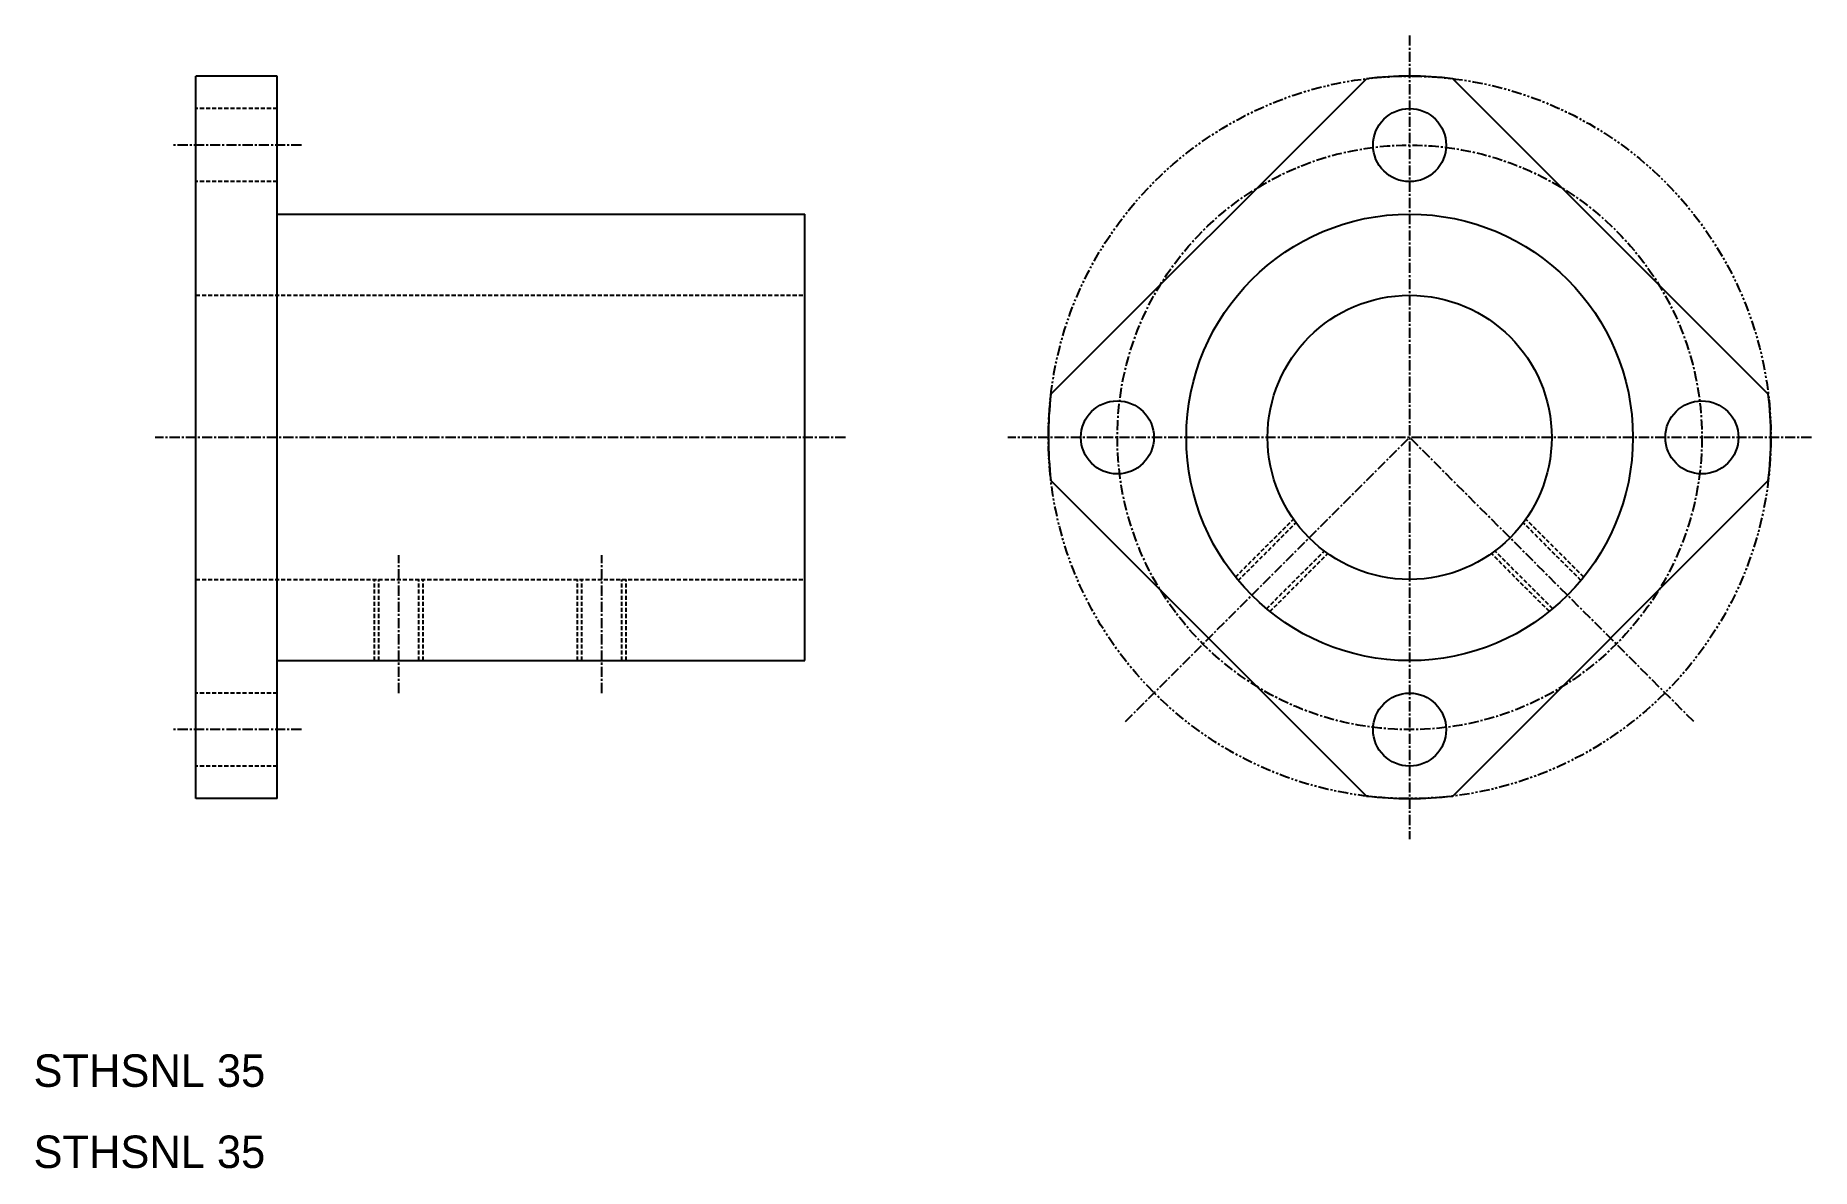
# Model space of a CAD drawing. Extents: x 10 to 229, y 10 to 150.
import ezdxf

# ---------------------------------------------------------------- set-up
doc = ezdxf.new("R2010")
doc.units = 0
for name, pattern in [('CENTER', [2, 1.25, -0.25, 0.25, -0.25]), ('DASHED', [0.75, 0.5, -0.25]), ('PHANTOM', [2.5, 1.25, -0.25, 0.25, -0.25, 0.25, -0.25])]:
    doc.linetypes.add(name, pattern=pattern)
doc.layers.get('0').update_dxf_attribs({"linetype": 'CONTINUOUS'})
doc.layers.add('CENTER', color=1, linetype='CENTER')

msp = doc.modelspace()

# ---------------------------------------------------------------- linework, layer by layer
at = {"color": 7, "linetype": 'CONTINUOUS'}
for p, q in [((30, 55.5), (30, 144.5)), ((40, 144.5), (30, 144.5)), ((40, 55.5), (40, 144.5)), ((135.32, 105.32), (174.18, 144.18)), ((223.68, 105.32), (184.82, 144.18)), ((40, 127.5), (105, 127.5)), ((105, 72.5), (105, 127.5)), ((174.18, 55.82), (135.32, 94.68)), ((184.82, 55.82), (223.68, 94.68)), ((40, 72.5), (105, 72.5)), ((40, 55.5), (30, 55.5))]:
    msp.add_line(p, q, dxfattribs=at)
at = {"color": 3, "linetype": 'DASHED'}
for p, q in [((40, 140.5), (30, 140.5)), ((40, 131.5), (30, 131.5)), ((30, 117.5), (105, 117.5)), ((158.05, 82.79), (165.19, 89.93)), ((200.95, 82.79), (193.81, 89.93)), ((158.39, 82.37), (165.51, 89.49)), ((200.61, 82.37), (193.49, 89.49)), ((161.87, 78.89), (168.99, 86.01)), ((162.29, 78.55), (169.43, 85.69)), ((196.71, 78.55), (189.57, 85.69)), ((197.13, 78.89), (190.01, 86.01)), ((30, 82.5), (105, 82.5)), ((52, 72.5), (52, 82.5)), ((52.54, 72.5), (52.54, 82.5)), ((57.46, 72.5), (57.46, 82.5)), ((58, 72.5), (58, 82.5)), ((77, 72.5), (77, 82.5)), ((77.54, 72.5), (77.54, 82.5)), ((82.46, 72.5), (82.46, 82.5)), ((83, 72.5), (83, 82.5)), ((40, 68.5), (30, 68.5)), ((40, 59.5), (30, 59.5))]:
    msp.add_line(p, q, dxfattribs=at)
at = {"color": 3, "linetype": 'PHANTOM'}
msp.add_circle((179.5, 100), 44.5, dxfattribs=at)
at = {"color": 7, "linetype": 'CONTINUOUS'}
for centre, radius in [((179.5, 136), 4.5), ((179.5, 100), 27.5), ((179.5, 100), 17.5), ((143.5, 100), 4.5), ((215.5, 100), 4.5), ((179.5, 64), 4.5)]:
    msp.add_circle(centre, radius, dxfattribs=at)
for start, end in [(83.1388, 96.8612), (173.1388, 186.8612), (353.1388, 6.8612), (263.1388, 276.8612)]:
    msp.add_arc((179.5, 100), 44.5, start, end, dxfattribs=at)
at = {"layer": 'CENTER', "color": 1, "linetype": 'CENTER'}
for p, q in [((179.5, 149.5), (179.5, 50.5)), ((43, 136), (27, 136)), ((110, 100), (25, 100)), ((229, 100), (130, 100)), ((144.5, 65), (179.5, 100)), ((214.5, 65), (179.5, 100)), ((55, 68.5), (55, 85.5)), ((80, 68.5), (80, 85.5)), ((43, 64), (27, 64))]:
    msp.add_line(p, q, dxfattribs=at)
msp.add_circle((179.5, 100), 36, dxfattribs=at)

# ---------------------------------------------------------------- texts
at = {"color": 7, "linetype": 'CONTINUOUS'}
for p in [(10, 20), (10, 10)]:
    msp.add_text('STHSNL 35', height=4, dxfattribs=at).set_placement(p)

doc.saveas('drawing.dxf')
